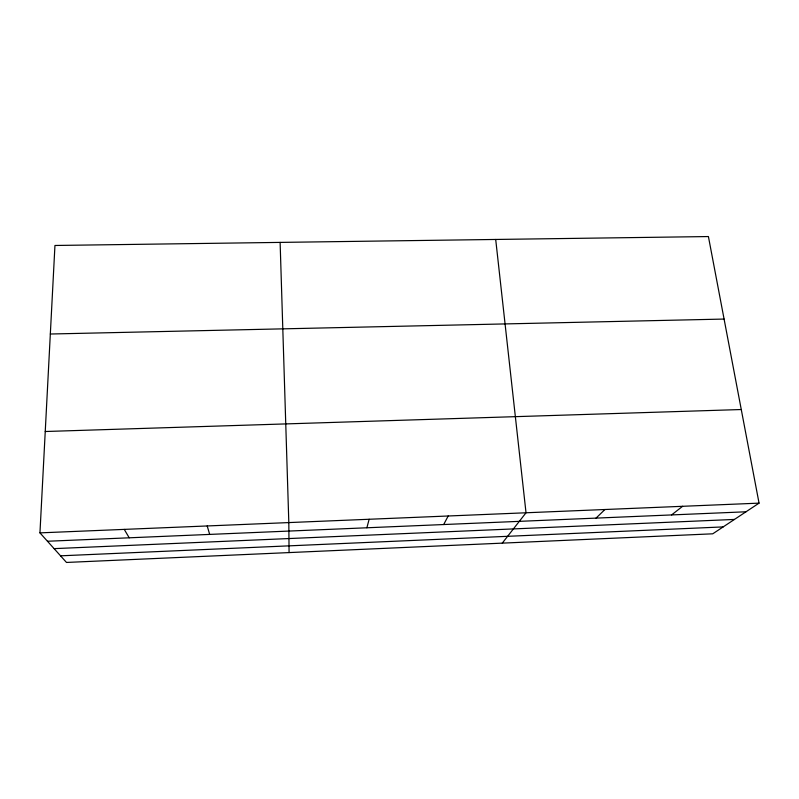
<?xml version="1.0" encoding="UTF-8"?>
<svg xmlns="http://www.w3.org/2000/svg" width="799" height="799" viewBox="0 0 799 799"><rect width="100%" height="100%" fill="white"/><g stroke="black" fill="none" stroke-linecap="round" stroke-linejoin="round"><path stroke-width="1.2" d="M39.95 532.873L54.951 245.473L708.413 236.554L759.05 503.14L712.738 533.812L66.487 562.446L39.95 532.873L759.05 503.14M366.881 527.779L369.138 519.26M443.675 524.544L448.199 515.994M502.271 543.14L526.022 512.778L495.7 239.46M596.044 518.112L604.933 509.512M671.589 514.926L682.606 506.296M54.092 548.633L734.451 519.43M60.544 555.824L723.155 526.911M47.471 541.253L745.986 511.789M45.243 431.51L741.272 409.527M50.327 334.012L724.084 319.061M124.254 529.387L129.218 537.807M207.201 525.952L209.678 534.411M280.119 242.397L288.819 522.586L289.068 552.578"/></g></svg>
